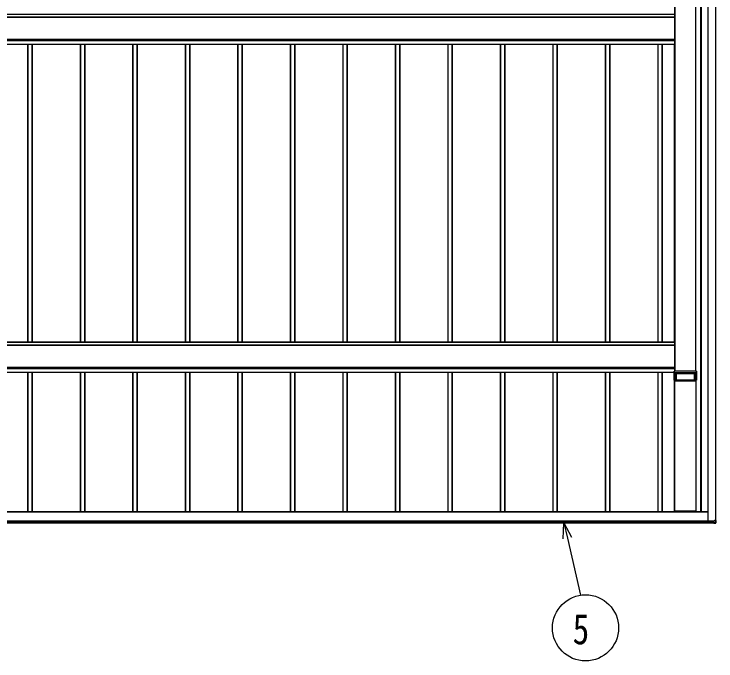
# Model space of a CAD drawing. Units: millimetres, scale not verified. Extents: x -14718 to 14718, y -10395 to 10395.
# Drawn here: x -5022 to -2349, y -3704 to -1241 of the extents above; entities that cross this region are included whole.
import ezdxf
from ezdxf.enums import TextEntityAlignment as Align

# ---------------------------------------------------------------- set-up
doc = ezdxf.new("R2010")
doc.units = ezdxf.units.MM
doc.header["$LTSCALE"] = 50
doc.layers.add('0-4_YKK_A1', color=4, linetype='Continuous')
doc.layers.add('0-5_YKK_D', color=6, linetype='Continuous')
doc.styles.add('ＭＳ ゴシック', font='')
doc.styles.get('ＭＳ ゴシック').set_extended_font_data('MS Gothic')

msp = doc.modelspace()

# ---------------------------------------------------------------- linework, layer by layer
at = {"layer": '0-4_YKK_A1'}
for p, q in [((-2380.44, 1826.4), (-2380.44, -3171.25)), ((-2379.94, 1826.42), (-2379.94, -3171.24)), ((-2350.94, 1824.92), (-2350.94, -3169.69)), ((-2350.44, 1824.9), (-2350.44, -3169.69)), ((-2505.44, -2600.5), (-2505.44, 1713)), ((-2504.94, -2600.5), (-2504.94, 1713)), ((-2425.94, -2600.5), (-2425.94, 1713)), ((-2425.44, -2600.5), (-2425.44, 1713)), ((-2425.14, -2600.5), (-2425.14, 1712.38)), ((-2405.94, -3136.82), (-2405.94, 1709.4)), ((-2405.44, -3136.82), (-2405.44, 1709.4)), ((-2403.44, -3136.82), (-2403.44, 1708.39)), ((-7604.94, -1240.93), (-2505.94, -1240.93)), ((-2505.94, -1251.97), (-7604.94, -1251.97)), ((-7604.94, -1252.45), (-2505.94, -1252.45)), ((-2505.94, -1252.45), (-2505.94, -1251.97)), ((-2505.44, -1264.82), (-2505.94, -1264.82)), ((-2505.44, -1266.55), (-2505.94, -1266.55)), ((-7604.94, -1336.4), (-2505.94, -1336.4)), ((-2505.44, -1322.78), (-2505.94, -1322.78)), ((-2505.44, -1324.52), (-2505.94, -1324.52)), ((-7604.94, -1336.92), (-2505.94, -1336.92)), ((-7604.94, -1340.34), (-2505.94, -1340.34)), ((-7604.94, -1341.37), (-2505.94, -1341.37)), ((-7604.94, -1354.86), (-2505.94, -1354.86)), ((-7604.94, -1355.38), (-2505.94, -1355.38)), ((-7604.94, -1355.43), (-2505.94, -1355.43)), ((-7603.44, -1355.43), (-2507.44, -1355.43)), ((-4969.44, -2489.69), (-4969.44, -1355.43)), ((-4968.44, -2489.69), (-4968.44, -1355.43)), ((-4953.44, -2489.69), (-4953.44, -1355.43)), ((-4952.44, -2489.69), (-4952.44, -1355.43)), ((-4952.14, -2489.69), (-4952.14, -1355.43)), ((-4769.44, -2489.69), (-4769.44, -1355.43)), ((-4768.44, -2489.69), (-4768.44, -1355.43)), ((-4753.44, -2489.69), (-4753.44, -1355.43)), ((-4752.44, -2489.69), (-4752.44, -1355.43)), ((-4752.14, -2489.69), (-4752.14, -1355.43)), ((-4569.44, -2489.69), (-4569.44, -1355.43)), ((-4568.44, -2489.69), (-4568.44, -1355.43)), ((-4553.44, -2489.69), (-4553.44, -1355.43)), ((-4552.44, -2489.69), (-4552.44, -1355.43)), ((-4552.14, -2489.69), (-4552.14, -1355.43)), ((-4369.44, -2489.69), (-4369.44, -1355.43)), ((-4368.44, -2489.69), (-4368.44, -1355.43)), ((-4353.44, -2489.69), (-4353.44, -1355.43)), ((-4352.44, -2489.69), (-4352.44, -1355.43)), ((-4352.14, -2489.69), (-4352.14, -1355.43)), ((-4169.44, -2489.69), (-4169.44, -1355.43)), ((-4168.44, -2489.69), (-4168.44, -1355.43)), ((-4153.44, -2489.69), (-4153.44, -1355.43)), ((-4152.44, -2489.69), (-4152.44, -1355.43)), ((-4152.14, -2489.69), (-4152.14, -1355.43)), ((-3969.44, -2489.69), (-3969.44, -1355.43)), ((-3968.44, -2489.69), (-3968.44, -1355.43)), ((-3953.44, -2489.69), (-3953.44, -1355.43)), ((-3952.44, -2489.69), (-3952.44, -1355.43)), ((-3952.14, -2489.69), (-3952.14, -1355.43)), ((-3769.44, -2489.69), (-3769.44, -1355.43)), ((-3768.44, -2489.69), (-3768.44, -1355.43)), ((-3753.44, -2489.69), (-3753.44, -1355.43)), ((-3752.44, -2489.69), (-3752.44, -1355.43)), ((-3752.14, -2489.69), (-3752.14, -1355.43)), ((-3569.44, -2489.69), (-3569.44, -1355.43)), ((-3568.44, -2489.69), (-3568.44, -1355.43)), ((-3553.44, -2489.69), (-3553.44, -1355.43)), ((-3552.44, -2489.69), (-3552.44, -1355.43)), ((-3552.14, -2489.69), (-3552.14, -1355.43)), ((-3369.44, -2489.69), (-3369.44, -1355.43)), ((-3368.44, -2489.69), (-3368.44, -1355.43)), ((-3353.44, -2489.69), (-3353.44, -1355.43)), ((-3352.44, -2489.69), (-3352.44, -1355.43)), ((-3352.14, -2489.69), (-3352.14, -1355.43)), ((-3169.44, -2489.69), (-3169.44, -1355.43)), ((-3168.44, -2489.69), (-3168.44, -1355.43)), ((-3153.44, -2489.69), (-3153.44, -1355.43)), ((-3152.44, -2489.69), (-3152.44, -1355.43)), ((-3152.14, -2489.69), (-3152.14, -1355.43)), ((-2969.44, -2489.69), (-2969.44, -1355.43)), ((-2968.44, -2489.69), (-2968.44, -1355.43)), ((-2953.44, -2489.69), (-2953.44, -1355.43)), ((-2952.44, -2489.69), (-2952.44, -1355.43)), ((-2952.14, -2489.69), (-2952.14, -1355.43)), ((-2769.44, -2489.69), (-2769.44, -1355.43)), ((-2768.44, -2489.69), (-2768.44, -1355.43)), ((-2753.44, -2489.69), (-2753.44, -1355.43)), ((-2752.44, -2489.69), (-2752.44, -1355.43)), ((-2752.14, -2489.69), (-2752.14, -1355.43)), ((-2569.44, -2489.69), (-2569.44, -1355.43)), ((-2568.44, -2489.69), (-2568.44, -1355.43)), ((-2553.44, -2489.69), (-2553.44, -1355.43)), ((-2552.44, -2489.69), (-2552.44, -1355.43)), ((-2552.14, -2489.69), (-2552.14, -1355.43)), ((-2507.44, -2489.69), (-2507.44, -1355.43)), ((-2505.94, -1340.34), (-2505.94, -1336.92)), ((-2505.94, -1341.37), (-2505.94, -1340.34)), ((-2505.94, -1355.43), (-2505.94, -1355.38)), ((-2505.94, -1355.43), (-2505.94, -1355.43)), ((-2505.94, -2489.69), (-7604.94, -2489.69)), ((-7604.94, -2490.17), (-2505.94, -2490.17)), ((-2505.94, -2501.21), (-7604.94, -2501.21)), ((-7604.94, -2501.69), (-2505.94, -2501.69)), ((-2505.94, -2501.69), (-2505.94, -2501.21)), ((-2505.44, -2514.06), (-2505.94, -2514.06)), ((-2505.44, -2515.79), (-2505.94, -2515.79)), ((-7604.94, -2585.64), (-2505.94, -2585.64)), ((-7604.94, -2586.15), (-2505.94, -2586.15)), ((-7604.94, -2589.57), (-2505.94, -2589.57)), ((-7604.94, -2590.61), (-2505.94, -2590.61)), ((-2505.44, -2572.02), (-2505.94, -2572.02)), ((-2505.44, -2573.75), (-2505.94, -2573.75)), ((-2505.94, -2589.57), (-2505.94, -2586.15)), ((-2505.94, -2590.61), (-2505.94, -2589.57)), ((-2505.94, -2600.5), (-2505.94, -2590.61)), ((-7602.44, -2604.1), (-2508.44, -2604.1)), ((-7602.44, -2604.62), (-2508.44, -2604.62)), ((-7602.44, -2604.67), (-2508.44, -2604.67)), ((-7602.44, -2604.67), (-2508.44, -2604.67)), ((-4969.44, -3136.82), (-4969.44, -2604.67)), ((-4968.44, -3136.82), (-4968.44, -2604.67)), ((-4953.44, -3136.82), (-4953.44, -2604.67)), ((-4952.44, -3136.82), (-4952.44, -2604.67)), ((-4952.14, -3136.82), (-4952.14, -2604.67)), ((-4769.44, -3136.82), (-4769.44, -2604.67)), ((-4768.44, -3136.82), (-4768.44, -2604.67)), ((-4753.44, -3136.82), (-4753.44, -2604.67)), ((-4752.44, -3136.82), (-4752.44, -2604.67)), ((-4752.14, -3136.82), (-4752.14, -2604.67)), ((-4569.44, -3136.82), (-4569.44, -2604.67)), ((-4568.44, -3136.82), (-4568.44, -2604.67)), ((-4553.44, -3136.82), (-4553.44, -2604.67)), ((-4552.44, -3136.82), (-4552.44, -2604.67)), ((-4552.14, -3136.82), (-4552.14, -2604.67)), ((-4369.44, -3136.82), (-4369.44, -2604.67)), ((-4368.44, -3136.82), (-4368.44, -2604.67)), ((-4353.44, -3136.82), (-4353.44, -2604.67)), ((-4352.44, -3136.82), (-4352.44, -2604.67)), ((-4352.14, -3136.82), (-4352.14, -2604.67)), ((-4169.44, -3136.82), (-4169.44, -2604.67)), ((-4168.44, -3136.82), (-4168.44, -2604.67)), ((-4153.44, -3136.82), (-4153.44, -2604.67)), ((-4152.44, -3136.82), (-4152.44, -2604.67)), ((-4152.14, -3136.82), (-4152.14, -2604.67)), ((-3969.44, -3136.82), (-3969.44, -2604.67)), ((-3968.44, -3136.82), (-3968.44, -2604.67)), ((-3953.44, -3136.82), (-3953.44, -2604.67)), ((-3952.44, -3136.82), (-3952.44, -2604.67)), ((-3952.14, -3136.82), (-3952.14, -2604.67)), ((-3769.44, -3136.82), (-3769.44, -2604.67)), ((-3768.44, -3136.82), (-3768.44, -2604.67)), ((-3753.44, -3136.82), (-3753.44, -2604.67)), ((-3752.44, -3136.82), (-3752.44, -2604.67)), ((-3752.14, -3136.82), (-3752.14, -2604.67)), ((-3569.44, -3136.82), (-3569.44, -2604.67)), ((-3568.44, -3136.82), (-3568.44, -2604.67)), ((-3553.44, -3136.82), (-3553.44, -2604.67)), ((-3552.44, -3136.82), (-3552.44, -2604.67)), ((-3552.14, -3136.82), (-3552.14, -2604.67)), ((-3369.44, -3136.82), (-3369.44, -2604.67)), ((-3368.44, -3136.82), (-3368.44, -2604.67)), ((-3353.44, -3136.82), (-3353.44, -2604.67)), ((-3352.44, -3136.82), (-3352.44, -2604.67)), ((-3352.14, -3136.82), (-3352.14, -2604.67)), ((-3169.44, -3136.82), (-3169.44, -2604.67)), ((-3168.44, -3136.82), (-3168.44, -2604.67)), ((-3153.44, -3136.82), (-3153.44, -2604.67)), ((-3152.44, -3136.82), (-3152.44, -2604.67)), ((-3152.14, -3136.82), (-3152.14, -2604.67)), ((-2969.44, -3136.82), (-2969.44, -2604.67)), ((-2968.44, -3136.82), (-2968.44, -2604.67)), ((-2953.44, -3136.82), (-2953.44, -2604.67)), ((-2952.44, -3136.82), (-2952.44, -2604.67)), ((-2952.14, -3136.82), (-2952.14, -2604.67)), ((-2769.44, -3136.82), (-2769.44, -2604.67)), ((-2768.44, -3136.82), (-2768.44, -2604.67)), ((-2753.44, -3136.82), (-2753.44, -2604.67)), ((-2752.44, -3136.82), (-2752.44, -2604.67)), ((-2752.14, -3136.82), (-2752.14, -2604.67)), ((-2569.44, -3136.82), (-2569.44, -2604.67)), ((-2568.44, -3136.82), (-2568.44, -2604.67)), ((-2553.44, -3136.82), (-2553.44, -2604.67)), ((-2552.44, -3136.82), (-2552.44, -2604.67)), ((-2552.14, -3136.82), (-2552.14, -2604.67)), ((-2508.1, -2606.05), (-2508.44, -2600.52)), ((-2508.44, -2600.52), (-2508.44, -2604.06)), ((-2508.44, -2604.07), (-2508.44, -2604.06)), ((-2508.44, -2635.04), (-2508.44, -2604.07)), ((-2508.1, -2609.27), (-2508.1, -2606.05)), ((-2508.1, -2609.55), (-2508.1, -2609.27)), ((-2422.93, -2600.5), (-2507.94, -2600.5)), ((-2507.94, -2600.5), (-2507.6, -2606.04)), ((-2507.94, -2610.34), (-2507.94, -2635.02)), ((-2507.6, -2606.04), (-2423.27, -2606.04)), ((-2507.6, -2606.04), (-2507.6, -2606.52)), ((-2507.6, -2606.52), (-2507.6, -2609.74)), ((-2507.6, -2609.74), (-2507.6, -2610.02)), ((-2507.6, -2610.02), (-2501.89, -2610.02)), ((-2501.89, -2610.54), (-2507.54, -2610.54)), ((-2501.89, -2610.54), (-2501.89, -2610.02)), ((-2501.89, -2635.02), (-2501.89, -2610.54)), ((-2501.42, -2610.55), (-2501.42, -2635.03)), ((-2501.11, -2610.58), (-2501.42, -2610.55)), ((-2501.11, -2635.06), (-2501.11, -2610.58)), ((-2500.95, -2610.04), (-2500.64, -2610.07)), ((-2500.64, -2610.07), (-2430.23, -2610.07)), ((-2500.64, -2610.59), (-2500.64, -2610.07)), ((-2500.64, -2610.59), (-2500.64, -2635.07)), ((-2430.23, -2610.59), (-2500.64, -2610.59)), ((-2430.23, -2610.07), (-2429.93, -2610.04)), ((-2430.23, -2610.59), (-2430.23, -2610.07)), ((-2430.23, -2635.07), (-2430.23, -2610.59)), ((-2429.46, -2610.55), (-2429.76, -2610.58)), ((-2429.76, -2610.58), (-2429.76, -2635.06)), ((-2429.46, -2635.03), (-2429.46, -2610.55)), ((-2428.99, -2610.02), (-2423.27, -2610.02)), ((-2428.99, -2610.54), (-2428.99, -2610.02)), ((-2428.99, -2610.54), (-2428.99, -2635.02)), ((-2423.33, -2610.54), (-2428.99, -2610.54)), ((-2423.27, -2606.04), (-2422.93, -2600.5)), ((-2423.27, -2609.74), (-2423.27, -2606.52)), ((-2423.27, -2610.02), (-2423.27, -2609.74)), ((-2422.94, -2635.02), (-2422.94, -2610.34)), ((-2422.44, -2600.52), (-2422.77, -2606.05)), ((-2422.77, -2606.05), (-2422.77, -2609.27)), ((-2422.77, -2609.27), (-2422.77, -2609.55)), ((-2422.44, -2604.06), (-2422.44, -2600.52)), ((-2422.44, -2604.06), (-2422.44, -2604.07)), ((-2422.44, -2604.07), (-2422.44, -2635.04)), ((-2508.44, -2635.04), (-2508.44, -2635.13)), ((-2508.44, -2635.13), (-2505.94, -2635.13)), ((-2501.89, -2635.02), (-2507.94, -2635.02)), ((-2507.44, -3136.82), (-2507.44, -2635.13)), ((-2506.44, -3133.93), (-2506.44, -2639.03)), ((-2424.74, -2639.02), (-2506.14, -2639.02)), ((-2506.14, -3133.92), (-2506.14, -2639.02)), ((-2505.94, -2635.09), (-2503.29, -2635.09)), ((-2505.94, -2635.13), (-2505.94, -2635.09)), ((-2505.44, -2635.09), (-2505.44, -2639.02)), ((-2503.64, -2635.09), (-2503.64, -2639.02)), ((-2503.34, -2639.02), (-2503.34, -2635.09)), ((-2502.82, -2635.1), (-2502.51, -2635.13)), ((-2502.04, -2635.14), (-2428.83, -2635.14)), ((-2501.11, -2635.06), (-2501.42, -2635.03)), ((-2430.23, -2635.07), (-2500.64, -2635.07)), ((-2429.46, -2635.03), (-2429.76, -2635.06)), ((-2422.94, -2635.02), (-2428.99, -2635.02)), ((-2428.36, -2635.13), (-2428.06, -2635.1)), ((-2427.59, -2635.09), (-2424.94, -2635.09)), ((-2427.54, -2639.02), (-2427.54, -2635.09)), ((-2427.24, -2639.02), (-2427.24, -2635.09)), ((-2425.44, -2639.02), (-2425.44, -2635.09)), ((-2425.14, -2639.02), (-2425.14, -2635.09)), ((-2424.94, -2635.09), (-2424.94, -2635.13)), ((-2424.94, -2635.13), (-2422.44, -2635.13)), ((-2424.74, -3133.92), (-2424.74, -2639.02)), ((-2424.44, -3133.93), (-2424.44, -2639.03)), ((-2422.44, -2635.13), (-2422.44, -2635.04)), ((-2380.44, -3136.82), (-7628.94, -3136.82)), ((-2380.44, -3137.3), (-7628.94, -3137.3)), ((-2506.44, -3133.93), (-2506.44, -3133.95)), ((-2424.74, -3133.92), (-2506.14, -3133.92)), ((-2506.14, -3133.96), (-2502.94, -3133.96)), ((-2505.44, -3136.82), (-2505.44, -3133.96)), ((-2502.64, -3133.97), (-2502.64, -3134.05)), ((-2502.14, -3134.06), (-2501.94, -3134.06)), ((-2501.44, -3134.05), (-2501.44, -3133.97)), ((-2501.14, -3133.96), (-2470.94, -3133.96)), ((-2470.64, -3133.97), (-2470.64, -3134.05)), ((-2470.14, -3134.06), (-2469.94, -3134.06)), ((-2469.44, -3134.05), (-2469.44, -3133.97)), ((-2469.14, -3133.96), (-2461.74, -3133.96)), ((-2461.44, -3133.97), (-2461.44, -3134.05)), ((-2460.94, -3134.06), (-2460.74, -3134.06)), ((-2460.24, -3134.05), (-2460.24, -3133.97)), ((-2459.94, -3133.96), (-2429.74, -3133.96)), ((-2429.44, -3133.97), (-2429.44, -3134.05)), ((-2428.94, -3134.06), (-2428.74, -3134.06)), ((-2428.24, -3134.05), (-2428.24, -3133.97)), ((-2427.94, -3133.96), (-2424.74, -3133.96)), ((-2425.44, -3136.82), (-2425.44, -3133.96)), ((-2425.14, -3136.82), (-2425.14, -3133.96)), ((-2424.44, -3133.95), (-2424.44, -3133.93)), ((-2356.94, -3171.48), (-7647.94, -3171.48)), ((-2356.94, -3171.75), (-7647.94, -3171.75)), ((-2356.94, -3172.04), (-7647.94, -3172.04)), ((-2356.94, -3176.23), (-7647.94, -3176.23)), ((-2356.94, -3176.75), (-7647.94, -3176.75)), ((-7647.94, -3178.11), (-2356.94, -3178.11)), ((-2356.94, -3178.11), (-7647.94, -3178.11)), ((-2379.94, -3171.24), (-2356.94, -3171.24)), ((-2355.74, -3171.2), (-2356.94, -3171.2)), ((-2356.94, -3171.51), (-2356.94, -3171.2)), ((-2356.94, -3177.23), (-2356.94, -3171.51)), ((-2355.74, -3171.51), (-2356.94, -3171.51)), ((-2356.94, -3177.71), (-2356.94, -3177.23)), ((-2356.94, -3177.23), (-2349.9, -3177.23)), ((-2356.94, -3179.15), (-2356.94, -3177.71)), ((-2356.94, -3179.15), (-2349.9, -3179.15)), ((-2356.94, -3179.15), (-2356.94, -3179.15)), ((-2356.94, -3179.15), (-2349.9, -3179.15)), ((-2355.74, -3171.2), (-2355.74, -3171.51)), ((-2355.44, -3170.9), (-2355.44, -3169.7)), ((-2355.14, -3169.69), (-2349.43, -3169.69)), ((-2355.14, -3169.69), (-2355.14, -3170.91)), ((-2349.9, -3177.23), (-2349.43, -3169.69)), ((-2349.9, -3179.15), (-2349.9, -3177.71)), ((-2349.9, -3179.15), (-2349.9, -3179.15)), ((-2348.94, -3169.7), (-2349.4, -3177.24)), ((-2349.4, -3178.68), (-2348.94, -3171.17)), ((-2349.4, -3177.24), (-2349.4, -3178.68)), ((-2348.94, -3169.7), (-2348.94, -3171.17))]:
    msp.add_line(p, q, dxfattribs=at)
for points in [[(-2505.94, -1251.97), (-2505.94, -1240.93), (-2505.94, -1240.45)], [(-2505.94, -1336.92), (-2505.94, -1336.4), (-2505.94, -1252.45)], [(-2505.94, -1355.38), (-2505.94, -1354.86), (-2505.94, -1341.37)], [(-2505.94, -2501.21), (-2505.94, -2490.17), (-2505.94, -2489.69)], [(-2505.94, -2586.15), (-2505.94, -2585.64), (-2505.94, -2501.69)], [(-2423.27, -2606.04), (-2423.27, -2606.52), (-2507.6, -2606.52)], [(-2422.44, -2604.07), (-2422.44, -2604.31), (-2422.47, -2605.02), (-2422.52, -2606.18), (-2422.58, -2607.74), (-2422.65, -2609.65)], [(-2356.94, -3171.28), (-2380.44, -3171.28), (-2380.44, -3171.25)], [(-2349.9, -3177.23), (-2349.9, -3177.71), (-2356.94, -3177.71)]]:
    msp.add_lwpolyline(points, dxfattribs=at)
for centre, radius, start, end in [((-2508.63, -1259.89), 3.2, 0.00124, 32.47925), ((-2508.63, -1329.45), 3.2, 327.52075, 359.99876), ((-2508.63, -1332.24), 3.2, 327.52075, 359.99876), ((-2508.63, -2509.13), 3.2, 0.00124, 32.47925), ((-2508.63, -2578.69), 3.2, 327.52075, 359.99876), ((-2508.63, -2581.48), 3.2, 327.52075, 359.99876), ((-2508.22, -2609.33), 0.316, 269.92958, 293.81968), ((-2507.26, -2609.65), 0.96, 179.80605, 225.38861), ((-2508.02, -2601.25), 4.81, 269.02269, 274.97488), ((-2507.6, -2606.02), 0.5, 183.51882, 270.01603), ((-2507.6, -2609.24), 0.5, 183.51882, 270.01603), ((-2507.6, -2609.52), 0.5, 183.51882, 270.01603), ((-2507.13, -2609.41), 0.986, 192.62055, 227.05843), ((-2516.96, -2604.44), 10.78, 326.80485, 328.11338), ((-2506.34, -2607.65), 3.12, 239.29989, 247.48268), ((-2510.73, -2612.33), 3.67, 29.36084, 36.96883), ((-2501.75, -2623.54), 13.52, 86.60841, 90.59189), ((-2501.82, -2617.3), 6.76, 86.60841, 90.59189), ((-2500.92, -2610.53), 0.493, 92.64264, 181.56286), ((-2500.62, -2610.56), 0.493, 92.64264, 181.56286), ((-2500.71, -2603.83), 6.76, 266.60841, 270.59189), ((-2430.25, -2610.56), 0.493, 358.43714, 87.35736), ((-2430.16, -2603.83), 6.76, 269.40811, 273.39159), ((-2429.13, -2623.54), 13.52, 89.40811, 93.39159), ((-2429.95, -2610.53), 0.493, 358.43714, 87.35736), ((-2429.06, -2617.3), 6.76, 89.40811, 93.39159), ((-2420.14, -2612.33), 3.67, 143.03117, 150.63916), ((-2424.53, -2607.65), 3.12, 292.51732, 300.70011), ((-2422.86, -2601.25), 4.81, 265.02512, 270.97731), ((-2423.27, -2606.02), 0.5, 269.98397, 356.48118), ((-2423.27, -2609.24), 0.5, 269.98397, 356.48118), ((-2423.27, -2609.52), 0.5, 269.98397, 356.48118), ((-2423.68, -2609.44), 0.921, 311.68739, 348.63363), ((-2413.92, -2604.44), 10.78, 211.88662, 213.19515), ((-2423.62, -2609.65), 0.966, 314.75557, 0.04976), ((-2422.65, -2609.33), 0.316, 246.18032, 270.07042), ((-2508.06, -2638.62), 3.6, 88.01091, 95.98665), ((-2506.21, -2641.18), 2.16, 88.01091, 95.98665), ((-2503.22, -2641.85), 6.76, 86.60841, 90.59189), ((-2502.11, -2628.38), 6.76, 266.60841, 270.59189), ((-2501.82, -2641.78), 6.76, 86.60841, 90.59189), ((-2500.71, -2628.31), 6.76, 266.60841, 270.59189), ((-2430.16, -2628.31), 6.76, 269.40811, 273.39159), ((-2429.06, -2641.78), 6.76, 89.40811, 93.39159), ((-2428.76, -2628.38), 6.76, 269.40811, 273.39159), ((-2427.66, -2641.85), 6.76, 89.40811, 93.39159), ((-2424.66, -2641.18), 2.16, 84.01335, 91.98909), ((-2422.81, -2638.62), 3.6, 84.01335, 91.98909), ((-2506.21, -3136.07), 2.16, 88.01091, 95.98665), ((-2506.21, -3131.8), 2.16, 264.01335, 271.98909), ((-2502.86, -3136.12), 2.16, 84.01335, 91.98909), ((-2502.26, -3130.47), 3.6, 264.01335, 271.98909), ((-2501.81, -3130.47), 3.6, 268.01091, 275.98665), ((-2501.21, -3136.12), 2.16, 88.01091, 95.98665), ((-2470.86, -3136.12), 2.16, 84.01335, 91.98909), ((-2470.26, -3130.47), 3.6, 264.01335, 271.98909), ((-2469.81, -3130.47), 3.6, 268.01091, 275.98665), ((-2469.21, -3136.12), 2.16, 88.01091, 95.98665), ((-2461.66, -3136.12), 2.16, 84.01335, 91.98909), ((-2461.06, -3130.47), 3.6, 264.01335, 271.98909), ((-2460.61, -3130.47), 3.6, 268.01091, 275.98665), ((-2460.01, -3136.12), 2.16, 88.01091, 95.98665), ((-2429.66, -3136.12), 2.16, 84.01335, 91.98909), ((-2429.06, -3130.47), 3.6, 264.01335, 271.98909), ((-2428.61, -3130.47), 3.6, 268.01091, 275.98665), ((-2428.01, -3136.12), 2.16, 88.01091, 95.98665), ((-2424.66, -3136.07), 2.16, 84.01335, 91.98909), ((-2424.66, -3131.8), 2.16, 268.01091, 275.98665), ((-2380.06, -3174.83), 3.6, 88.01091, 95.98665), ((-2355.21, -3168.03), 2.87, 265.50564, 271.49539), ((-2349.48, -3172.44), 4.81, 265.02512, 270.97731), ((-2349.9, -3178.65), 0.5, 270, 356.49039), ((-2349.89, -3177.21), 0.5, 269.98397, 356.48118), ((-2349.89, -3178.65), 0.5, 269.98397, 356.48118)]:
    msp.add_arc(centre, radius, start, end, dxfattribs=at)
for centre, major_axis, ratio, start_param, end_param in [((-2507.64, -2617.12), (-0.8, 13.07), 0.00013, 5.3232351, 6.2479091), ((-2507.94, -2617.14), (-0.5, 13.07), 0.000051, 5.3224402, 6.2845183), ((-2507.93, -2600.52), (0.501, 0), 0.034899, 1.5745278, 3.1415972), ((-2508.04, -2610.55), (-0.06, 1), 0.002127, 0.0347766, 0.3856251), ((-2507.54, -2610.52), (-0.061, 0.5), 0.004206, 0.0343924, 1.6051887), ((-2423.33, -2610.52), (0.061, 0.5), 0.004206, 4.6779966, 6.2487929), ((-2422.94, -2600.52), (0.501, 0), 0.034899, 6.2831808, 7.8502502), ((-2423.23, -2617.12), (0.8, 13.07), 0.00013, 0.0352762, 0.9599502), ((-2422.83, -2610.55), (0.06, 1), 0.002127, 5.8975602, 6.2484087), ((-2355.74, -3170.9), (0, 0.301), 0.996353, 3.1415927, 4.712389), ((-2355.74, -3170.91), (0, 0.601), 0.998477, 3.1415927, 4.712389), ((-2355.14, -3169.7), (0.3, 0), 0.034965, 1.5707963, 3.1415927), ((-2349.44, -3169.7), (0.501, 0), 0.034899, 6.2831808, 7.8502502)]:
    msp.add_ellipse(centre, major_axis=major_axis, ratio=ratio, start_param=start_param, end_param=end_param, dxfattribs=at)
at = {"layer": '0-5_YKK_D'}
for points in [[(-2930.58, -3239.67), (-2928.29, -3178.11), (-2899.49, -3232.56)], [(-2928.29, -3178.11), (-2915.04, -3236.12), (-2865.32, -3453.65)]]:
    msp.add_lwpolyline(points, dxfattribs=at)
msp.add_circle((-2845.72, -3578.11), 126, dxfattribs=at)

# ---------------------------------------------------------------- texts
at = {"layer": '0-5_YKK_D', "style": 'ＭＳ ゴシック', "width": 0.8}
msp.add_text('5', height=115.5, dxfattribs=at).set_placement((-2894.68, -3675.23), align=Align.BOTTOM_LEFT)

doc.saveas('drawing.dxf')
